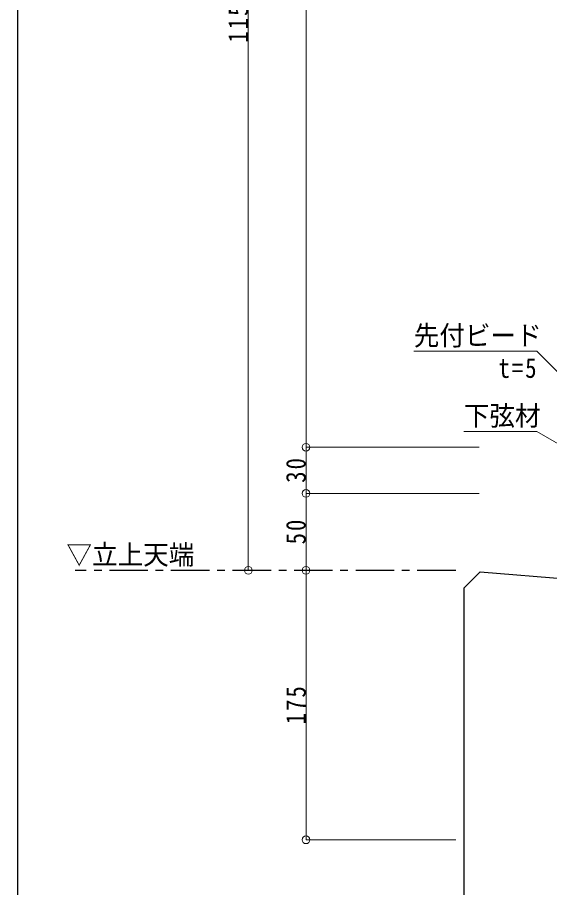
# Model space of a CAD drawing. Units: millimetres, scale not verified. Extents: x -1050 to 1050, y -742 to 742.
# Drawn here: x -990 to -644, y -430 to 135 of the extents above; entities that cross this region are included whole.
import ezdxf
from ezdxf.enums import TextEntityAlignment as Align

# ---------------------------------------------------------------- set-up
doc = ezdxf.new("R2010")
doc.units = ezdxf.units.MM
doc.header["$LTSCALE"] = 5
doc.linetypes.add('CHAIN1', pattern=[8, 5, -1, 1, -1])
for name, color, linetype in [('0-0_通り芯', 7, 'CHAIN1'), ('0-1_躯体', 134, 'Continuous'), ('1-5_図枠1_1', 7, 'Continuous')]:
    doc.layers.add(name, color=color, linetype=linetype)
doc.layers.add('0-3_寸法', color=54, linetype='Continuous', lineweight=20)
doc.layers.add('0-9_文字', color=3, linetype='Continuous', lineweight=20)
doc.styles.add('ＭＳ ゴシック', font='')
doc.styles.get('ＭＳ ゴシック').set_extended_font_data('MS Gothic')

# ---------------------------------------------------------------- blocks, each defined once
blk = doc.blocks.new('dimension_origin')
at = {"color": 0, "linetype": 'Continuous', "lineweight": -2}
blk.add_circle((0, 0), 1.25, dxfattribs=at)

msp = doc.modelspace()

# ---------------------------------------------------------------- linework, layer by layer
at = {"layer": '0-0_通り芯'}
msp.add_line((-705.235, -224.293), (-952.5, -224.293), dxfattribs=at)
at = {"layer": '0-1_躯体'}
for p, q in [((-689.393, -225.177), (-700, -235.783)), ((-689.393, -225.177), (-470.607, -243.409)), ((-700, -235.783), (-700, -524.293))]:
    msp.add_line(p, q, dxfattribs=at)
at = {"layer": '0-3_寸法'}
for p, q in [((-840, -224.293), (-840, 495)), ((-802.5, 450), (-802.5, -144.293)), ((-802.5, -174.293), (-802.5, -144.293)), ((-690, -144.293), (-802.5, -144.293)), ((-802.5, -174.293), (-802.5, -224.293)), ((-690, -174.293), (-802.5, -174.293)), ((-802.5, -224.293), (-802.5, -399.293)), ((-802.5, -399.293), (-705.235, -399.293))]:
    msp.add_line(p, q, dxfattribs=at)
at = {"layer": '0-9_文字'}
for points in [[(-590.3, -144.16), (-652.5, -81.96), (-732.5, -81.96)], [(-605, -161.512), (-652.5, -134.088), (-700, -134.088)]]:
    msp.add_lwpolyline(points, dxfattribs=at)
at = {"layer": '1-5_図枠1_1'}
msp.add_lwpolyline([(-990, 682.5), (-990, -707.5), (990, -707.5)], dxfattribs=at)

# ---------------------------------------------------------------- block references
at = {"layer": '0-3_寸法', "xscale": 2, "yscale": 2}
for p, rotation in [((-802.5, -144.293), 90), ((-802.5, -144.293), 270), ((-802.5, -174.293), 90), ((-802.5, -174.293), 270), ((-840, -224.293), 270), ((-802.5, -224.293), 270), ((-802.5, -224.293), 90), ((-802.5, -399.293), 270)]:
    msp.add_blockref('dimension_origin', p, dxfattribs=dict(at, rotation=rotation))

# ---------------------------------------------------------------- texts
at = {"layer": '0-3_寸法', "char_height": 12.83, "attachment_point": 7, "rotation": 90, "style": 'ＭＳ ゴシック'}
for s, insert in [('\\T1.17;\\W0.85;1150', (-840, 118.479)), ('\\T1.17;\\W0.85;30', (-802.5, -167.418)), ('\\T1.17;\\W0.85;50', (-802.5, -207.418)), ('\\T1.17;\\W0.85;175', (-802.5, -324.293))]:
    msp.add_mtext(s, dxfattribs=dict(at, insert=insert))
at = {"layer": '0-9_文字', "style": 'ＭＳ ゴシック', "width": 0.95}
for s, p in [('先付ビード', (-732.5, -81.96)), ('下弦材', (-700, -134.088)), ('▽立上天端', (-958.163, -224.293))]:
    msp.add_text(s, height=12.83, dxfattribs=at).set_placement(p, align=Align.BOTTOM_LEFT)
at = {"layer": '0-9_文字', "insert": (-677.5, -99.46), "char_height": 12.83, "attachment_point": 7, "style": 'ＭＳ ゴシック'}
msp.add_mtext('\\T1.17;\\W0.85;t=5', dxfattribs=at)

doc.saveas('drawing.dxf')
